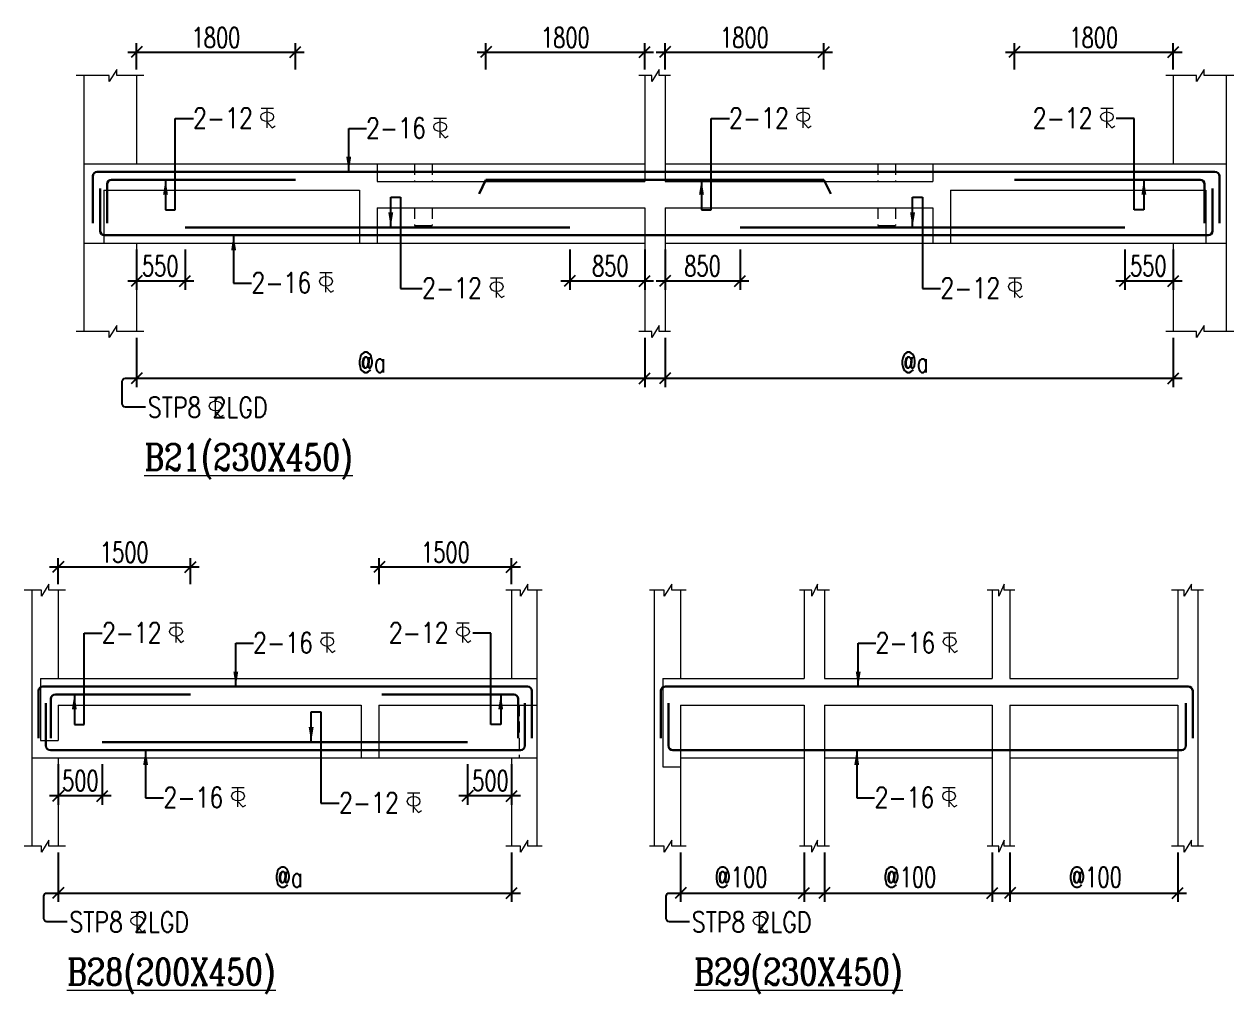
# Model space of a CAD drawing. Header units: millimetres. Extents: x 1255966 to 1543449, y 318653 to 465396.
# Drawn here: x 1509975 to 1523686, y 352025 to 363011 of the extents above; entities that cross this region are included whole.
import ezdxf

# ---------------------------------------------------------------- set-up
doc = ezdxf.new("R2010")
doc.units = ezdxf.units.MM
doc.header["$LTSCALE"] = 500
doc.header["$MEASUREMENT"] = 0
doc.header["$PDMODE"] = 34
doc.linetypes.add('HIDDEN', pattern=[0.375, 0.25, -0.125])
doc.layers.get('Defpoints').update_dxf_attribs({"lineweight": 0})
for name, color, linetype, lineweight in [('BEAM ELE', 2, 'Continuous', 15), ('DIM', 1, 'Continuous', 20), ('TAXT', 3, 'Continuous', 15), ('TEXT', 7, 'Continuous', 13), ('TEXT2', 3, 'Continuous', 15), ('TOWER AREA BEAM..', 3, 'Continuous', 20)]:
    doc.layers.add(name, color=color, linetype=linetype, lineweight=lineweight)
for name, color, linetype in [('D', 10, 'Continuous'), ('ST DIM.', 1, 'Continuous'), ('STEEL', 1, 'Continuous')]:
    doc.layers.add(name, color=color, linetype=linetype)
doc.styles.add('2MM', font='romans.shx', dxfattribs={"width": 0.7})
doc.styles.add('BHTESHT$0$HSCC2', font='romanc.shx')
doc.styles.add('haider', font='romans.shx')
doc.dimstyles.new('SHUIB MOD.', dxfattribs={"dimtxt": 230, "dimasz": 130, "dimexe": 100, "dimexo": 70, "dimgap": 50, "dimtad": 2, "dimdec": 0, "dimzin": 4, "dimdsep": 46, "dimtxsty": '2MM', "dimblk": 'OBLIQUE', "dimcen": 0.09, "dimdle": 100, "dimclrd": 1, "dimclre": 1, "dimclrt": 3, "dimadec": 0, "dimazin": 0, "dimtfac": 1, "dimtdec": 0, "dimtix": 1, "dimtmove": 2, "dimatfit": 3, "dimfxl": 100, "dimtolj": 1, "dimlwd": -1, "dimarcsym": 0})

# ---------------------------------------------------------------- blocks, each defined once
blk = doc.blocks.new('_Oblique')
at = {"color": 0, "linetype": 'ByBlock', "lineweight": -2}
blk.add_line((-0.5, -0.5), (0.5, 0.5), dxfattribs=at)
blk = doc.blocks.new('A$C76682FD6')
at = {"layer": 'TEXT', "color": 3, "ltscale": 0.2}
for p, q in [((143, 219, -1), (2, 219, -1)), ((72, 0, -1), (72, 219, -1)), ((72, 63, -1), (128, 0, -1)), ((128, 0, -1), (162, 21))]:
    blk.add_line(p, q, dxfattribs=at)
blk.add_ellipse((72, 124, -1), major_axis=(72.3, 0), ratio=0.753223, dxfattribs=at)
blk = doc.blocks.new('*D145')
at = {"layer": 'Defpoints', "color": 0, "ltscale": 100, "transparency": 16777216}
for p in [(1510360, 353696, 6), (1515500, 353696, 6), (1515500, 353166)]:
    blk.add_point(p, dxfattribs=at)
at = {"layer": 'ST DIM.', "color": 1, "lineweight": -2, "ltscale": 100, "transparency": 16777216}
for p, q in [((1510360, 353626), (1510360, 353066)), ((1515500, 353626), (1515500, 353066))]:
    blk.add_line(p, q, dxfattribs=at)
at = {"layer": 'ST DIM.', "color": 1, "ltscale": 100, "transparency": 16777216}
blk.add_line((1510260, 353166), (1515600, 353166), dxfattribs=at)
at = {"layer": 'ST DIM.', "color": 1, "ltscale": 100, "transparency": 16777216, "xscale": 125, "yscale": 125, "zscale": 125, "rotation": 180}
blk.add_blockref('_Oblique', (1510360, 353166), dxfattribs=at)
at = {"layer": 'ST DIM.', "color": 1, "ltscale": 100, "transparency": 16777216, "xscale": 125, "yscale": 125, "zscale": 125}
blk.add_blockref('_Oblique', (1515500, 353166), dxfattribs=at)
at = {"layer": 'ST DIM.', "color": 3, "ltscale": 100, "transparency": 16777216, "insert": (1512972, 353346), "char_height": 230, "attachment_point": 5, "style": '2MM'}
blk.add_mtext('\\A1;@a', dxfattribs=at)
blk = doc.blocks.new('*D185')
at = {"layer": 'Defpoints', "color": 0, "ltscale": 100, "transparency": 16777216}
for p in [(1510360, 354696), (1510860, 354696), (1510360, 354267)]:
    blk.add_point(p, dxfattribs=at)
at = {"layer": 'ST DIM.', "color": 1, "lineweight": -2, "ltscale": 100, "transparency": 16777216}
for p, q in [((1510360, 354626), (1510360, 354167)), ((1510860, 354626), (1510860, 354167))]:
    blk.add_line(p, q, dxfattribs=at)
at = {"layer": 'ST DIM.', "color": 1, "ltscale": 100, "transparency": 16777216}
blk.add_line((1510960, 354267), (1510260, 354267), dxfattribs=at)
at = {"layer": 'ST DIM.', "color": 1, "ltscale": 100, "transparency": 16777216, "xscale": 125, "yscale": 125, "zscale": 125, "rotation": 180}
blk.add_blockref('_Oblique', (1510360, 354267), dxfattribs=at)
at = {"layer": 'ST DIM.', "color": 1, "ltscale": 100, "transparency": 16777216, "xscale": 125, "yscale": 125, "zscale": 125}
blk.add_blockref('_Oblique', (1510860, 354267), dxfattribs=at)
at = {"layer": 'ST DIM.', "color": 3, "ltscale": 100, "transparency": 16777216, "insert": (1510612, 354439), "char_height": 230, "attachment_point": 5, "style": '2MM'}
blk.add_mtext('\\A1;500', dxfattribs=at)
blk = doc.blocks.new('*D186')
at = {"layer": 'Defpoints', "color": 0, "ltscale": 100, "transparency": 16777216}
for p in [(1515000, 354696), (1515500, 354696), (1515000, 354267)]:
    blk.add_point(p, dxfattribs=at)
at = {"layer": 'ST DIM.', "color": 1, "lineweight": -2, "ltscale": 100, "transparency": 16777216}
for p, q in [((1515000, 354626), (1515000, 354167)), ((1515500, 354626), (1515500, 354167))]:
    blk.add_line(p, q, dxfattribs=at)
at = {"layer": 'ST DIM.', "color": 1, "ltscale": 100, "transparency": 16777216}
blk.add_line((1515600, 354267), (1514900, 354267), dxfattribs=at)
at = {"layer": 'ST DIM.', "color": 1, "ltscale": 100, "transparency": 16777216, "xscale": 125, "yscale": 125, "zscale": 125, "rotation": 180}
blk.add_blockref('_Oblique', (1515000, 354267), dxfattribs=at)
at = {"layer": 'ST DIM.', "color": 1, "ltscale": 100, "transparency": 16777216, "xscale": 125, "yscale": 125, "zscale": 125}
blk.add_blockref('_Oblique', (1515500, 354267), dxfattribs=at)
at = {"layer": 'ST DIM.', "color": 3, "ltscale": 100, "transparency": 16777216, "insert": (1515260, 354439), "char_height": 230, "attachment_point": 5, "style": '2MM'}
blk.add_mtext('\\A1;500', dxfattribs=at)
blk = doc.blocks.new('*D205')
at = {"layer": 'Defpoints', "color": 0, "ltscale": 100, "transparency": 16777216}
for p in [(1511860, 356862), (1510360, 356596), (1511860, 356596)]:
    blk.add_point(p, dxfattribs=at)
at = {"layer": 'ST DIM.', "color": 1, "lineweight": -2, "ltscale": 100, "transparency": 16777216}
for p, q in [((1510360, 356666), (1510360, 356962)), ((1511860, 356666), (1511860, 356962))]:
    blk.add_line(p, q, dxfattribs=at)
at = {"layer": 'ST DIM.', "color": 1, "ltscale": 100, "transparency": 16777216}
blk.add_line((1510260, 356862), (1511960, 356862), dxfattribs=at)
at = {"layer": 'ST DIM.', "color": 1, "ltscale": 100, "transparency": 16777216, "xscale": 125, "yscale": 125, "zscale": 125, "rotation": 180}
blk.add_blockref('_Oblique', (1510360, 356862), dxfattribs=at)
at = {"layer": 'ST DIM.', "color": 1, "ltscale": 100, "transparency": 16777216, "xscale": 125, "yscale": 125, "zscale": 125}
blk.add_blockref('_Oblique', (1511860, 356862), dxfattribs=at)
at = {"layer": 'ST DIM.', "color": 3, "ltscale": 100, "transparency": 16777216, "insert": (1511110, 357027), "char_height": 230, "attachment_point": 5, "style": '2MM'}
blk.add_mtext('\\A1;1500', dxfattribs=at)
blk = doc.blocks.new('*D206')
at = {"layer": 'Defpoints', "color": 0, "ltscale": 100, "transparency": 16777216}
for p in [(1515500, 356862), (1514000, 356596), (1515500, 356596)]:
    blk.add_point(p, dxfattribs=at)
at = {"layer": 'ST DIM.', "color": 1, "lineweight": -2, "ltscale": 100, "transparency": 16777216}
for p, q in [((1514000, 356666), (1514000, 356962)), ((1515500, 356666), (1515500, 356962))]:
    blk.add_line(p, q, dxfattribs=at)
at = {"layer": 'ST DIM.', "color": 1, "ltscale": 100, "transparency": 16777216}
blk.add_line((1513900, 356862), (1515600, 356862), dxfattribs=at)
at = {"layer": 'ST DIM.', "color": 1, "ltscale": 100, "transparency": 16777216, "xscale": 125, "yscale": 125, "zscale": 125, "rotation": 180}
blk.add_blockref('_Oblique', (1514000, 356862), dxfattribs=at)
at = {"layer": 'ST DIM.', "color": 1, "ltscale": 100, "transparency": 16777216, "xscale": 125, "yscale": 125, "zscale": 125}
blk.add_blockref('_Oblique', (1515500, 356862), dxfattribs=at)
at = {"layer": 'ST DIM.', "color": 3, "ltscale": 100, "transparency": 16777216, "insert": (1514750, 357027), "char_height": 230, "attachment_point": 5, "style": '2MM'}
blk.add_mtext('\\A1;1500', dxfattribs=at)
blk = doc.blocks.new('*D223')
at = {"layer": 'Defpoints', "color": 0, "ltscale": 100, "transparency": 16777216}
for p in [(1511249, 359529, 6), (1517009, 359529, 6), (1517009, 358999)]:
    blk.add_point(p, dxfattribs=at)
at = {"layer": 'ST DIM.', "color": 1, "lineweight": -2, "ltscale": 100, "transparency": 16777216}
for p, q in [((1511249, 359459), (1511249, 358899)), ((1517009, 359459), (1517009, 358899))]:
    blk.add_line(p, q, dxfattribs=at)
at = {"layer": 'ST DIM.', "color": 1, "ltscale": 100, "transparency": 16777216}
blk.add_line((1511149, 358999), (1517109, 358999), dxfattribs=at)
at = {"layer": 'ST DIM.', "color": 1, "ltscale": 100, "transparency": 16777216, "xscale": 125, "yscale": 125, "zscale": 125, "rotation": 180}
blk.add_blockref('_Oblique', (1511249, 358999), dxfattribs=at)
at = {"layer": 'ST DIM.', "color": 1, "ltscale": 100, "transparency": 16777216, "xscale": 125, "yscale": 125, "zscale": 125}
blk.add_blockref('_Oblique', (1517009, 358999), dxfattribs=at)
at = {"layer": 'ST DIM.', "color": 3, "ltscale": 100, "transparency": 16777216, "insert": (1513913, 359179), "char_height": 230, "attachment_point": 5, "style": '2MM'}
blk.add_mtext('\\A1;@a', dxfattribs=at)
blk = doc.blocks.new('*D224')
at = {"layer": 'Defpoints', "color": 0, "ltscale": 100, "transparency": 16777216}
for p in [(1517239, 359529, 6), (1522999, 359529, 6), (1522999, 358999)]:
    blk.add_point(p, dxfattribs=at)
at = {"layer": 'ST DIM.', "color": 1, "lineweight": -2, "ltscale": 100, "transparency": 16777216}
for p, q in [((1517239, 359459), (1517239, 358899)), ((1522999, 359459), (1522999, 358899))]:
    blk.add_line(p, q, dxfattribs=at)
at = {"layer": 'ST DIM.', "color": 1, "ltscale": 100, "transparency": 16777216}
blk.add_line((1517139, 358999), (1523099, 358999), dxfattribs=at)
at = {"layer": 'ST DIM.', "color": 1, "ltscale": 100, "transparency": 16777216, "xscale": 125, "yscale": 125, "zscale": 125, "rotation": 180}
blk.add_blockref('_Oblique', (1517239, 358999), dxfattribs=at)
at = {"layer": 'ST DIM.', "color": 1, "ltscale": 100, "transparency": 16777216, "xscale": 125, "yscale": 125, "zscale": 125}
blk.add_blockref('_Oblique', (1522999, 358999), dxfattribs=at)
at = {"layer": 'ST DIM.', "color": 3, "ltscale": 100, "transparency": 16777216, "insert": (1520065, 359179), "char_height": 230, "attachment_point": 5, "style": '2MM'}
blk.add_mtext('\\A1;@a', dxfattribs=at)
blk = doc.blocks.new('*D225')
at = {"layer": 'Defpoints', "color": 0, "ltscale": 100, "transparency": 16777216}
for p in [(1519039, 362695), (1517239, 362429), (1519039, 362429)]:
    blk.add_point(p, dxfattribs=at)
at = {"layer": 'ST DIM.', "color": 1, "lineweight": -2, "ltscale": 100, "transparency": 16777216}
for p, q in [((1517239, 362499), (1517239, 362795)), ((1519039, 362499), (1519039, 362795))]:
    blk.add_line(p, q, dxfattribs=at)
at = {"layer": 'ST DIM.', "color": 1, "ltscale": 100, "transparency": 16777216}
blk.add_line((1517139, 362695), (1519139, 362695), dxfattribs=at)
at = {"layer": 'ST DIM.', "color": 1, "ltscale": 100, "transparency": 16777216, "xscale": 125, "yscale": 125, "zscale": 125, "rotation": 180}
blk.add_blockref('_Oblique', (1517239, 362695), dxfattribs=at)
at = {"layer": 'ST DIM.', "color": 1, "ltscale": 100, "transparency": 16777216, "xscale": 125, "yscale": 125, "zscale": 125}
blk.add_blockref('_Oblique', (1519039, 362695), dxfattribs=at)
at = {"layer": 'ST DIM.', "color": 3, "ltscale": 100, "transparency": 16777216, "insert": (1518139, 362860), "char_height": 230, "attachment_point": 5, "style": '2MM'}
blk.add_mtext('\\A1;1800', dxfattribs=at)
blk = doc.blocks.new('*D226')
at = {"layer": 'Defpoints', "color": 0, "ltscale": 100, "transparency": 16777216}
for p in [(1517009, 362695), (1515209, 362429), (1517009, 362429)]:
    blk.add_point(p, dxfattribs=at)
at = {"layer": 'ST DIM.', "color": 1, "lineweight": -2, "ltscale": 100, "transparency": 16777216}
for p, q in [((1515209, 362499), (1515209, 362795)), ((1517009, 362499), (1517009, 362795))]:
    blk.add_line(p, q, dxfattribs=at)
at = {"layer": 'ST DIM.', "color": 1, "ltscale": 100, "transparency": 16777216}
blk.add_line((1515109, 362695), (1517109, 362695), dxfattribs=at)
at = {"layer": 'ST DIM.', "color": 1, "ltscale": 100, "transparency": 16777216, "xscale": 125, "yscale": 125, "zscale": 125, "rotation": 180}
blk.add_blockref('_Oblique', (1515209, 362695), dxfattribs=at)
at = {"layer": 'ST DIM.', "color": 1, "ltscale": 100, "transparency": 16777216, "xscale": 125, "yscale": 125, "zscale": 125}
blk.add_blockref('_Oblique', (1517009, 362695), dxfattribs=at)
at = {"layer": 'ST DIM.', "color": 3, "ltscale": 100, "transparency": 16777216, "insert": (1516109, 362860), "char_height": 230, "attachment_point": 5, "style": '2MM'}
blk.add_mtext('\\A1;1800', dxfattribs=at)
blk = doc.blocks.new('*D227')
at = {"layer": 'Defpoints', "color": 0, "ltscale": 100, "transparency": 16777216}
for p in [(1513049, 362695), (1511249, 362429), (1513049, 362429)]:
    blk.add_point(p, dxfattribs=at)
at = {"layer": 'ST DIM.', "color": 1, "lineweight": -2, "ltscale": 100, "transparency": 16777216}
for p, q in [((1511249, 362499), (1511249, 362795)), ((1513049, 362499), (1513049, 362795))]:
    blk.add_line(p, q, dxfattribs=at)
at = {"layer": 'ST DIM.', "color": 1, "ltscale": 100, "transparency": 16777216}
blk.add_line((1511149, 362695), (1513149, 362695), dxfattribs=at)
at = {"layer": 'ST DIM.', "color": 1, "ltscale": 100, "transparency": 16777216, "xscale": 125, "yscale": 125, "zscale": 125, "rotation": 180}
blk.add_blockref('_Oblique', (1511249, 362695), dxfattribs=at)
at = {"layer": 'ST DIM.', "color": 1, "ltscale": 100, "transparency": 16777216, "xscale": 125, "yscale": 125, "zscale": 125}
blk.add_blockref('_Oblique', (1513049, 362695), dxfattribs=at)
at = {"layer": 'ST DIM.', "color": 3, "ltscale": 100, "transparency": 16777216, "insert": (1512149, 362860), "char_height": 230, "attachment_point": 5, "style": '2MM'}
blk.add_mtext('\\A1;1800', dxfattribs=at)
blk = doc.blocks.new('*D228')
at = {"layer": 'Defpoints', "color": 0, "ltscale": 100, "transparency": 16777216}
for p in [(1522999, 362695), (1521199, 362429), (1522999, 362429)]:
    blk.add_point(p, dxfattribs=at)
at = {"layer": 'ST DIM.', "color": 1, "lineweight": -2, "ltscale": 100, "transparency": 16777216}
for p, q in [((1521199, 362499), (1521199, 362795)), ((1522999, 362499), (1522999, 362795))]:
    blk.add_line(p, q, dxfattribs=at)
at = {"layer": 'ST DIM.', "color": 1, "ltscale": 100, "transparency": 16777216}
blk.add_line((1521099, 362695), (1523099, 362695), dxfattribs=at)
at = {"layer": 'ST DIM.', "color": 1, "ltscale": 100, "transparency": 16777216, "xscale": 125, "yscale": 125, "zscale": 125, "rotation": 180}
blk.add_blockref('_Oblique', (1521199, 362695), dxfattribs=at)
at = {"layer": 'ST DIM.', "color": 1, "ltscale": 100, "transparency": 16777216, "xscale": 125, "yscale": 125, "zscale": 125}
blk.add_blockref('_Oblique', (1522999, 362695), dxfattribs=at)
at = {"layer": 'ST DIM.', "color": 3, "ltscale": 100, "transparency": 16777216, "insert": (1522099, 362860), "char_height": 230, "attachment_point": 5, "style": '2MM'}
blk.add_mtext('\\A1;1800', dxfattribs=at)
blk = doc.blocks.new('*D229')
at = {"layer": 'Defpoints', "color": 0, "ltscale": 100, "transparency": 16777216}
for p in [(1511249, 360529), (1511799, 360529), (1511249, 360100)]:
    blk.add_point(p, dxfattribs=at)
at = {"layer": 'ST DIM.', "color": 1, "lineweight": -2, "ltscale": 100, "transparency": 16777216}
for p, q in [((1511249, 360459), (1511249, 360000)), ((1511799, 360459), (1511799, 360000))]:
    blk.add_line(p, q, dxfattribs=at)
at = {"layer": 'ST DIM.', "color": 1, "ltscale": 100, "transparency": 16777216}
blk.add_line((1511899, 360100), (1511149, 360100), dxfattribs=at)
at = {"layer": 'ST DIM.', "color": 1, "ltscale": 100, "transparency": 16777216, "xscale": 125, "yscale": 125, "zscale": 125, "rotation": 180}
blk.add_blockref('_Oblique', (1511249, 360100), dxfattribs=at)
at = {"layer": 'ST DIM.', "color": 1, "ltscale": 100, "transparency": 16777216, "xscale": 125, "yscale": 125, "zscale": 125}
blk.add_blockref('_Oblique', (1511799, 360100), dxfattribs=at)
at = {"layer": 'ST DIM.', "color": 3, "ltscale": 100, "transparency": 16777216, "insert": (1511517, 360272), "char_height": 230, "attachment_point": 5, "style": '2MM'}
blk.add_mtext('\\A1;550', dxfattribs=at)
blk = doc.blocks.new('*D230')
at = {"layer": 'Defpoints', "color": 0, "ltscale": 100, "transparency": 16777216}
for p in [(1517239, 360529), (1518089, 360529), (1517239, 360100)]:
    blk.add_point(p, dxfattribs=at)
at = {"layer": 'ST DIM.', "color": 1, "lineweight": -2, "ltscale": 100, "transparency": 16777216}
for p, q in [((1517239, 360459), (1517239, 360000)), ((1518089, 360459), (1518089, 360000))]:
    blk.add_line(p, q, dxfattribs=at)
at = {"layer": 'ST DIM.', "color": 1, "ltscale": 100, "transparency": 16777216}
blk.add_line((1518189, 360100), (1517139, 360100), dxfattribs=at)
at = {"layer": 'ST DIM.', "color": 1, "ltscale": 100, "transparency": 16777216, "xscale": 125, "yscale": 125, "zscale": 125, "rotation": 180}
blk.add_blockref('_Oblique', (1517239, 360100), dxfattribs=at)
at = {"layer": 'ST DIM.', "color": 1, "ltscale": 100, "transparency": 16777216, "xscale": 125, "yscale": 125, "zscale": 125}
blk.add_blockref('_Oblique', (1518089, 360100), dxfattribs=at)
at = {"layer": 'ST DIM.', "color": 3, "ltscale": 100, "transparency": 16777216, "insert": (1517664, 360272), "char_height": 230, "attachment_point": 5, "style": '2MM'}
blk.add_mtext('\\A1;850', dxfattribs=at)
blk = doc.blocks.new('*D231')
at = {"layer": 'Defpoints', "color": 0, "ltscale": 100, "transparency": 16777216}
for p in [(1516159, 360529), (1517009, 360529), (1516159, 360100)]:
    blk.add_point(p, dxfattribs=at)
at = {"layer": 'ST DIM.', "color": 1, "lineweight": -2, "ltscale": 100, "transparency": 16777216}
for p, q in [((1516159, 360459), (1516159, 360000)), ((1517009, 360459), (1517009, 360000))]:
    blk.add_line(p, q, dxfattribs=at)
at = {"layer": 'ST DIM.', "color": 1, "ltscale": 100, "transparency": 16777216}
blk.add_line((1517109, 360100), (1516059, 360100), dxfattribs=at)
at = {"layer": 'ST DIM.', "color": 1, "ltscale": 100, "transparency": 16777216, "xscale": 125, "yscale": 125, "zscale": 125, "rotation": 180}
blk.add_blockref('_Oblique', (1516159, 360100), dxfattribs=at)
at = {"layer": 'ST DIM.', "color": 1, "ltscale": 100, "transparency": 16777216, "xscale": 125, "yscale": 125, "zscale": 125}
blk.add_blockref('_Oblique', (1517009, 360100), dxfattribs=at)
at = {"layer": 'ST DIM.', "color": 3, "ltscale": 100, "transparency": 16777216, "insert": (1516619, 360272), "char_height": 230, "attachment_point": 5, "style": '2MM'}
blk.add_mtext('\\A1;850', dxfattribs=at)
blk = doc.blocks.new('*D232')
at = {"layer": 'Defpoints', "color": 0, "ltscale": 100, "transparency": 16777216}
for p in [(1522449, 360529), (1522999, 360529), (1522449, 360100)]:
    blk.add_point(p, dxfattribs=at)
at = {"layer": 'ST DIM.', "color": 1, "lineweight": -2, "ltscale": 100, "transparency": 16777216}
for p, q in [((1522449, 360459), (1522449, 360000)), ((1522999, 360459), (1522999, 360000))]:
    blk.add_line(p, q, dxfattribs=at)
at = {"layer": 'ST DIM.', "color": 1, "ltscale": 100, "transparency": 16777216}
blk.add_line((1523099, 360100), (1522349, 360100), dxfattribs=at)
at = {"layer": 'ST DIM.', "color": 1, "ltscale": 100, "transparency": 16777216, "xscale": 125, "yscale": 125, "zscale": 125, "rotation": 180}
blk.add_blockref('_Oblique', (1522449, 360100), dxfattribs=at)
at = {"layer": 'ST DIM.', "color": 1, "ltscale": 100, "transparency": 16777216, "xscale": 125, "yscale": 125, "zscale": 125}
blk.add_blockref('_Oblique', (1522999, 360100), dxfattribs=at)
at = {"layer": 'ST DIM.', "color": 3, "ltscale": 100, "transparency": 16777216, "insert": (1522717, 360272), "char_height": 230, "attachment_point": 5, "style": '2MM'}
blk.add_mtext('\\A1;550', dxfattribs=at)
blk = doc.blocks.new('*D241')
at = {"layer": 'Defpoints', "color": 0, "ltscale": 100, "transparency": 16777216}
for p in [(1517415, 353696, 6), (1518815, 353696, 6), (1518815, 353166)]:
    blk.add_point(p, dxfattribs=at)
at = {"layer": 'ST DIM.', "color": 1, "lineweight": -2, "ltscale": 100, "transparency": 16777216}
for p, q in [((1517415, 353626), (1517415, 353066)), ((1518815, 353626), (1518815, 353066))]:
    blk.add_line(p, q, dxfattribs=at)
at = {"layer": 'ST DIM.', "color": 1, "ltscale": 100, "transparency": 16777216}
blk.add_line((1517315, 353166), (1518915, 353166), dxfattribs=at)
at = {"layer": 'ST DIM.', "color": 1, "ltscale": 100, "transparency": 16777216, "xscale": 125, "yscale": 125, "zscale": 125, "rotation": 180}
blk.add_blockref('_Oblique', (1517415, 353166), dxfattribs=at)
at = {"layer": 'ST DIM.', "color": 1, "ltscale": 100, "transparency": 16777216, "xscale": 125, "yscale": 125, "zscale": 125}
blk.add_blockref('_Oblique', (1518815, 353166), dxfattribs=at)
at = {"layer": 'ST DIM.', "color": 3, "ltscale": 100, "transparency": 16777216, "insert": (1518100, 353346), "char_height": 230, "attachment_point": 5, "style": '2MM'}
blk.add_mtext('\\A1;@100', dxfattribs=at)
blk = doc.blocks.new('*D242')
at = {"layer": 'Defpoints', "color": 0, "ltscale": 100, "transparency": 16777216}
for p in [(1519045, 353696, 6), (1520948, 353696, 6), (1520948, 353166)]:
    blk.add_point(p, dxfattribs=at)
at = {"layer": 'ST DIM.', "color": 1, "lineweight": -2, "ltscale": 100, "transparency": 16777216}
for p, q in [((1519045, 353626), (1519045, 353066)), ((1520948, 353626), (1520948, 353066))]:
    blk.add_line(p, q, dxfattribs=at)
at = {"layer": 'ST DIM.', "color": 1, "ltscale": 100, "transparency": 16777216}
blk.add_line((1518945, 353166), (1521048, 353166), dxfattribs=at)
at = {"layer": 'ST DIM.', "color": 1, "ltscale": 100, "transparency": 16777216, "xscale": 125, "yscale": 125, "zscale": 125, "rotation": 180}
blk.add_blockref('_Oblique', (1519045, 353166), dxfattribs=at)
at = {"layer": 'ST DIM.', "color": 1, "ltscale": 100, "transparency": 16777216, "xscale": 125, "yscale": 125, "zscale": 125}
blk.add_blockref('_Oblique', (1520948, 353166), dxfattribs=at)
at = {"layer": 'ST DIM.', "color": 3, "ltscale": 100, "transparency": 16777216, "insert": (1520013, 353346), "char_height": 230, "attachment_point": 5, "style": '2MM'}
blk.add_mtext('\\A1;@100', dxfattribs=at)
blk = doc.blocks.new('*D243')
at = {"layer": 'Defpoints', "color": 0, "ltscale": 100, "transparency": 16777216}
for p in [(1521148, 353696, 6), (1523050, 353696, 6), (1523050, 353166)]:
    blk.add_point(p, dxfattribs=at)
at = {"layer": 'ST DIM.', "color": 1, "lineweight": -2, "ltscale": 100, "transparency": 16777216}
for p, q in [((1521148, 353626), (1521148, 353066)), ((1523050, 353626), (1523050, 353066))]:
    blk.add_line(p, q, dxfattribs=at)
at = {"layer": 'ST DIM.', "color": 1, "ltscale": 100, "transparency": 16777216}
blk.add_line((1521048, 353166), (1523150, 353166), dxfattribs=at)
at = {"layer": 'ST DIM.', "color": 1, "ltscale": 100, "transparency": 16777216, "xscale": 125, "yscale": 125, "zscale": 125, "rotation": 180}
blk.add_blockref('_Oblique', (1521148, 353166), dxfattribs=at)
at = {"layer": 'ST DIM.', "color": 1, "ltscale": 100, "transparency": 16777216, "xscale": 125, "yscale": 125, "zscale": 125}
blk.add_blockref('_Oblique', (1523050, 353166), dxfattribs=at)
at = {"layer": 'ST DIM.', "color": 3, "ltscale": 100, "transparency": 16777216, "insert": (1522116, 353346), "char_height": 230, "attachment_point": 5, "style": '2MM'}
blk.add_mtext('\\A1;@100', dxfattribs=at)

msp = doc.modelspace()

# ---------------------------------------------------------------- linework, layer by layer
at = {"layer": 'BEAM ELE', "color": 3}
for points in [[(1511332.5, 362429), (1511023.3, 362429), (1511023.3, 362497.7), (1510938.7, 362361), (1510938.7, 362429), (1510564.3, 362429)], [(1517302.1, 362429), (1517172.2, 362429), (1517172.2, 362497.7), (1517087.7, 362361), (1517087.7, 362429), (1516943.4, 362429)], [(1523686, 362429), (1523349.1, 362429), (1523349.1, 362497.7), (1523264.5, 362361), (1523264.5, 362429), (1522914.3, 362429)], [(1511332.5, 359529), (1511023.3, 359529), (1511023.3, 359597.7), (1510938.7, 359461), (1510938.7, 359529), (1510564.3, 359529)], [(1517302.1, 359529), (1517172.2, 359529), (1517172.2, 359597.7), (1517087.7, 359461), (1517087.7, 359529), (1516943.4, 359529)], [(1523686, 359529), (1523349.1, 359529), (1523349.1, 359597.7), (1523264.5, 359461), (1523264.5, 359529), (1522914.3, 359529)], [(1510443.2, 356596.5), (1510254.3, 356596.5), (1510254.3, 356665.1), (1510169.8, 356528.5), (1510169.8, 356596.5), (1509975, 356596.5)], [(1515847.9, 356596.5), (1515684.8, 356596.5), (1515684.8, 356665.1), (1515600.2, 356528.5), (1515600.2, 356596.5), (1515434.1, 356596.5)], [(1517477.7, 356596.5), (1517314.6, 356596.5), (1517314.6, 356665.1), (1517230.1, 356528.5), (1517230.1, 356596.5), (1517063.9, 356596.5)], [(1519101.8, 356596.5), (1518967.7, 356596.5), (1518967.7, 356665.1), (1518904.7, 356528.5), (1518904.7, 356596.5), (1518764.6, 356596.5)], [(1521204.3, 356596.5), (1521083.7, 356596.5), (1521083.7, 356665.1), (1521020.7, 356528.5), (1521020.7, 356596.5), (1520892.1, 356596.5)], [(1523342.7, 356596.5), (1523207.7, 356596.5), (1523207.7, 356665.1), (1523123.2, 356528.5), (1523123.2, 356596.5), (1522981.5, 356596.5)], [(1510443.2, 353696.5), (1510254.3, 353696.5), (1510254.3, 353765.1), (1510169.8, 353628.5), (1510169.8, 353696.5), (1509975, 353696.5)], [(1515847.9, 353696.5), (1515684.8, 353696.5), (1515684.8, 353765.1), (1515600.2, 353628.5), (1515600.2, 353696.5), (1515434.1, 353696.5)], [(1517477.7, 353696.5), (1517314.6, 353696.5), (1517314.6, 353765.1), (1517230.1, 353628.5), (1517230.1, 353696.5), (1517063.9, 353696.5)], [(1519101.8, 353696.5), (1518967.7, 353696.5), (1518967.7, 353765.1), (1518904.7, 353628.5), (1518904.7, 353696.5), (1518764.6, 353696.5)], [(1521204.3, 353696.5), (1521083.7, 353696.5), (1521083.7, 353765.1), (1521020.7, 353628.5), (1521020.7, 353696.5), (1520892.1, 353696.5)], [(1523342.7, 353696.5), (1523207.7, 353696.5), (1523207.7, 353765.1), (1523123.2, 353628.5), (1523123.2, 353696.5), (1522981.5, 353696.5)]]:
    msp.add_lwpolyline(points, dxfattribs=at)
at = {"layer": 'ST DIM.', "elevation": -2.7}
for points in [[(1511350.7, 358673.4), (1511122.4, 358673.4, -0.4142136), (1511086.6, 358709.2), (1511086.6, 358962.7, -0.4142136), (1511122.4, 358998.5), (1520466.6, 358998.5)], [(1510461.4, 352840.8), (1510233, 352840.8, -0.4142136), (1510197.3, 352876.6), (1510197.3, 353130.2, -0.4142136), (1510233, 353165.9), (1510360.1, 353165.9)], [(1517516.3, 352840.8), (1517287.9, 352840.8, -0.4142136), (1517252.2, 352876.6), (1517252.2, 353130.2, -0.4142136), (1517287.9, 353165.9), (1521435.1, 353165.9)]]:
    msp.add_lwpolyline(points, format="xyb", dxfattribs=at)
at = {"layer": 'STEEL', "color": 4, "lineweight": 30, "ltscale": 10}
for p, q in [((1510752, 360755.3, -186.5), (1510752, 361289, -186.5)), ((1510802, 361339, -140.7), (1523472.8, 361339, -2346141.3)), ((1523522.7, 360755.3, -186.5), (1523522.7, 361289, -186.5)), ((1510835.6, 360669, -599978), (1510835.6, 361150.1, -599978)), ((1510916.1, 360755.3, -186.5), (1510916.1, 361199, -186.5)), ((1510966.1, 361249, -2143560), (1513049.5, 361249, -2493888.8)), ((1515209.5, 361249, -2131075.5), (1515130.7, 361088.6, 224569.7)), ((1515209.5, 361249, -2131075.5), (1519039.5, 361249, -2792307)), ((1519039.5, 361249, -2792307), (1519118.2, 361088.6, -436661.9)), ((1521199.5, 361249, -2449678.7), (1523304.8, 361249, -2780102.6)), ((1523354.8, 360755.3, -186.5), (1523354.8, 361199, -186.5)), ((1523444.6, 360669, -599978), (1523444.6, 361150.1, -599978)), ((1510885.6, 360619, -599942.4), (1523394.6, 360619, -2883032.6)), ((1511799.5, 360709, -2068947.1), (1516159.5, 360709, -2333452.2)), ((1518089.5, 360709, -2068947.1), (1522449.5, 360709, -2358723.4)), ((1510138.1, 354922.8, -186.5), (1510138.1, 355456.5, -186.5)), ((1510188.1, 355506.5, -140.7), (1515678.3, 355506.5, -2346141.3)), ((1510328, 355416.5, -2512599.7), (1511860.1, 355416.5, -2792307)), ((1515524.7, 355416.5, -2512599.7), (1514030.2, 355416.5, -2792307)), ((1515728.1, 354922.8, -186.5), (1515728.1, 355456.5, -186.5)), ((1517193, 354922.8, -186.5), (1517193, 355456.5, -186.5)), ((1517243, 355506.5, -140.7), (1523170, 355506.5, -2346141.3)), ((1523219.8, 354922.8, -186.5), (1523219.8, 355456.5, -186.5)), ((1510221.7, 354836.5, -599978), (1510221.7, 355317.5, -599978)), ((1510278, 354922.8, -186.5), (1510278, 355366.5, -186.5)), ((1515574.7, 354922.8, -186.5), (1515574.7, 355366.5, -186.5)), ((1515650, 354836.5, -599978), (1515650, 355317.5, -599978)), ((1517276.6, 354836.5, -599978), (1517276.6, 355317.5, -599978)), ((1523141.7, 354836.5, -599978), (1523141.7, 355317.5, -599978)), ((1510860.1, 354876.5, -2068947.1), (1515000.2, 354876.5, -2275799.9)), ((1510271.7, 354786.5, -599942.4), (1515600, 354786.5, -2883032.6)), ((1517326.6, 354786.5, -599942.4), (1523091.7, 354786.5, -2883032.6))]:
    msp.add_line(p, q, dxfattribs=at)
for centre, start, end in [((1510802, 361289, -186.5), 90, 180), ((1523472.7, 361289, -186.5), 0, 90), ((1510966.1, 361199, -186.5), 90, 180), ((1523304.8, 361199, -186.5), 0, 90), ((1510885.6, 360669, -599978), 180, 270), ((1523394.6, 360669, -599978), 270, 0), ((1510188.1, 355456.5, -186.5), 90, 180), ((1510328, 355366.5, -186.5), 90, 180), ((1515524.7, 355366.5, -186.5), 0, 90), ((1515678.1, 355456.5, -186.5), 0, 90), ((1517243, 355456.5, -186.5), 90, 180), ((1523169.8, 355456.5, -186.5), 0, 90), ((1510271.7, 354836.5, -599978), 180, 270), ((1515600, 354836.5, -599978), 270, 0), ((1517326.6, 354836.5, -599978), 180, 270), ((1523091.7, 354836.5, -599978), 270, 0)]:
    msp.add_arc(centre, 50, start, end, dxfattribs=at)
at = {"layer": 'TOWER AREA BEAM..'}
for p, q in [((1510649.5, 362429), (1510649.5, 359529)), ((1511249.5, 362429), (1511249.5, 361429)), ((1517009.5, 362429), (1517009.5, 361429)), ((1517239.5, 362429), (1517239.5, 361429)), ((1522999.5, 362429), (1522999.5, 361429)), ((1523599.5, 362429), (1523599.5, 359529)), ((1510649.5, 361429), (1517009.5, 361429)), ((1513974.5, 361429), (1513974.5, 361229)), ((1517009.5, 361429), (1517009.5, 361229)), ((1517239.5, 361429), (1517239.5, 361229)), ((1517239.5, 361429), (1523599.5, 361429)), ((1520274.5, 361429), (1520274.5, 361229)), ((1513974.5, 361229), (1517009.5, 361229)), ((1517239.5, 361229), (1520274.5, 361229)), ((1510879.5, 361129, 8928.4), (1510879.5, 360529, 8928.4)), ((1510879.5, 361129), (1513774.5, 361129)), ((1513774.5, 361129), (1513774.5, 360529)), ((1520474.5, 361129), (1520474.5, 360529)), ((1520474.5, 361129), (1523369.5, 361129)), ((1523369.5, 361129), (1523369.5, 360529)), ((1513974.5, 360929), (1517009.5, 360929)), ((1513974.5, 360929), (1513974.5, 360529)), ((1517009.5, 360929), (1517009.5, 359529)), ((1517239.5, 360929), (1517239.5, 359529)), ((1517239.5, 360929), (1520274.5, 360929)), ((1520274.5, 360929), (1520274.5, 360529)), ((1514399.5, 360729), (1514599.5, 360729)), ((1519649.5, 360729), (1519849.5, 360729)), ((1510649.5, 360529), (1517009.5, 360529)), ((1511249.5, 360529), (1511249.5, 359529)), ((1517239.5, 360529), (1523599.5, 360529)), ((1522999.5, 360529), (1522999.5, 359529)), ((1510060.1, 356596.5), (1510060.1, 353696.5)), ((1510360.1, 356596.5), (1510360.1, 355596.5)), ((1515500.2, 356596.5), (1515500.2, 355596.5)), ((1515785.2, 356596.5), (1515785.2, 355596.5)), ((1517115, 356596.5), (1517115, 353696.5)), ((1517415, 356596.5), (1517415, 355596.5)), ((1518815, 356596.5), (1518815, 355596.5)), ((1519045, 356596.5), (1519045, 355596.5)), ((1520947.5, 356596.5), (1520947.5, 355596.5)), ((1521147.5, 356596.5), (1521147.5, 355596.5)), ((1523050, 356596.5), (1523050, 355596.5)), ((1523280, 356596.5), (1523280, 353696.5)), ((1510160.1, 355596.5), (1510160.1, 354896.5)), ((1510160.1, 355596.5), (1515785.2, 355596.5)), ((1515785.2, 355596.5), (1515785.2, 353696.5)), ((1517215, 355596.5), (1517215, 354596.5)), ((1517215, 355596.5), (1518815, 355596.5)), ((1519045, 355596.5), (1520947.5, 355596.5)), ((1521147.5, 355596.5), (1523050, 355596.5)), ((1510360.1, 355296.5), (1510360.1, 354896.5)), ((1510360.1, 355296.5), (1513794.9, 355296.5)), ((1513794.9, 355296.5), (1513794.9, 354696.5)), ((1513994.9, 355296.5), (1513994.9, 354696.5)), ((1513994.9, 355296.5), (1515785.2, 355296.5)), ((1517415, 355296.5), (1517415, 353696.5)), ((1517415, 355296.5), (1518815, 355296.5)), ((1518815, 355296.5), (1518815, 353696.5)), ((1519045, 355296.5), (1520947.5, 355296.5)), ((1519045, 355296.5), (1519045, 353696.5)), ((1520947.5, 355296.5), (1520947.5, 353696.5)), ((1521147.5, 355296.5), (1521147.5, 353696.5)), ((1521147.5, 355296.5), (1523050, 355296.5)), ((1523050, 355296.5), (1523050, 353696.5)), ((1510160.1, 354896.5), (1510360.1, 354896.5)), ((1510060.1, 354696.5), (1515785.2, 354696.5)), ((1510360.1, 354696.5), (1510360.1, 353696.5)), ((1515500.2, 354696.5), (1515500.2, 353696.5)), ((1517215, 354596.5), (1517415, 354596.5)), ((1517415, 354696.5), (1518815, 354696.5)), ((1519045, 354696.5), (1520947.5, 354696.5)), ((1521147.5, 354696.5), (1523050, 354696.5))]:
    msp.add_line(p, q, dxfattribs=at)
at = {"layer": 'TOWER AREA BEAM..', "linetype": 'HIDDEN'}
for p, q in [((1514399.5, 361429), (1514399.5, 361229)), ((1514599.5, 361429), (1514599.5, 361229)), ((1519649.5, 361429), (1519649.5, 361229)), ((1519849.5, 361429), (1519849.5, 361229)), ((1514399.5, 360929), (1514399.5, 360729)), ((1514599.5, 360929), (1514599.5, 360729)), ((1519649.5, 360929), (1519649.5, 360729)), ((1519849.5, 360929), (1519849.5, 360729)), ((1515585.2, 355296.5), (1515585.2, 354696.5))]:
    msp.add_line(p, q, dxfattribs=at)

# ---------------------------------------------------------------- block references
at = {"layer": 'DIM', "lineweight": 0}
for p in [(1512657.2, 361837.8, 1869101.5), (1518732.6, 361837.8, 1869101.5), (1522175.7, 361837.8, 1869101.5), (1514618.1, 361724.6, -22512), (1513323.6, 359973.7, -599957.5), (1515258.2, 359913.3, 2227283.3), (1521133, 359913.3, 2227283.3), (1512073.2, 358560.7, -2.2), (1511623.9, 356005.2, 1869101.5), (1514876.7, 356005.2, 1869101.5), (1513338.3, 355892, -22512), (1520393.2, 355892, -22512), (1512326, 354141.2, -599957.5), (1514316.3, 354080.7, 2227283.3), (1520386.4, 354141.2, -599957.5), (1511183.9, 352728.1, -2.2), (1518238.8, 352728.1, -2.2)]:
    msp.add_blockref('A$C76682FD6', p, dxfattribs=at)

# ---------------------------------------------------------------- texts
at = {"layer": 'TAXT', "style": 'BHTESHT$0$HSCC2', "width": 0.8}
for s, p in [('%%UB21(230X450)', (1511335.6, 357957.2, 1175946.7)), ('%%UB28(200X450)', (1510459.8, 352124.6, 1175946.7)), ('%%UB29(230X450)', (1517567.3, 352124.6, 1175946.7))]:
    msp.add_text(s, height=300, dxfattribs=at).set_placement(p)
at = {"layer": 'TEXT2', "color": 3, "style": 'haider', "width": 0.8}
for s, p in [('2-12', (1511889.2, 361832.6, 1869100.7)), ('2-12', (1517964.6, 361832.6, 1869100.7)), ('2-12', (1521407.7, 361832.6, 1869100.7)), ('2-16', (1513850.1, 361719.4, -22512.8)), ('2-16', (1512551.2, 359968.5, 1197983.4)), ('2-12', (1514485.8, 359908.1, 4025224.2)), ('2-12', (1520360.6, 359908.1, 4025224.2)), ('STP8 2LGD', (1511376.5, 358555.5, -3)), ('2-12', (1510855.8, 356000, 1869100.7)), ('2-12', (1514108.6, 356000, 1869100.7)), ('2-16', (1512570.3, 355886.8, -22512.8)), ('2-16', (1519625.2, 355886.8, -22512.8)), ('2-16', (1511553.7, 354136, 1197983.4)), ('2-12', (1513543.9, 354075.6, 4025224.2)), ('2-16', (1519614.1, 354136, 1197983.4)), ('STP8 2LGD', (1510487.2, 352722.9, -3)), ('STP8 2LGD', (1517542.1, 352722.9, -3))]:
    msp.add_text(s, height=230, dxfattribs=at).set_placement(p)

# ---------------------------------------------------------------- dimensions: what is measured, and where the dimension line sits
at = {"layer": 'ST DIM.', "ltscale": 100}
for base, p1, p2, picture, middle in [((1513049.5, 362694.9), (1511249.5, 362429), (1513049.5, 362429), '*D227', (1512149.5, 362859.9)), ((1517009.5, 362694.9), (1515209.5, 362429), (1517009.5, 362429), '*D226', (1516109.5, 362859.9)), ((1519039.5, 362694.9), (1517239.5, 362429), (1519039.5, 362429), '*D225', (1518139.5, 362859.9)), ((1522999.5, 362694.9), (1521199.5, 362429), (1522999.5, 362429), '*D228', (1522099.5, 362859.9)), ((1511860.1, 356862.4), (1510360.1, 356596.5), (1511860.1, 356596.5), '*D205', (1511110.1, 357027.4)), ((1515500.2, 356862.4), (1514000.2, 356596.5), (1515500.2, 356596.5), '*D206', (1514750.2, 357027.4))]:
    dim = msp.add_linear_dim(base=base, p1=p1, p2=p2, dimstyle='SHUIB MOD.', override={"dimasz": 125}, dxfattribs=at)
    dim.commit()
    dim.dimension.update_dxf_attribs({"geometry": picture, "text_midpoint": middle})
for base, p1, p2, picture, middle in [((1511249.5, 360099.9), (1511799.5, 360529), (1511249.5, 360529), '*D229', (1511517.4, 360271.9)), ((1516159.5, 360099.9), (1517009.5, 360529), (1516159.5, 360529), '*D231', (1516618.8, 360271.9)), ((1517239.5, 360099.9), (1518089.5, 360529), (1517239.5, 360529), '*D230', (1517663.8, 360271.9)), ((1522449.5, 360099.9), (1522999.5, 360529), (1522449.5, 360529), '*D232', (1522717.4, 360271.9)), ((1510360.1, 354267.4), (1510860.1, 354696.5), (1510360.1, 354696.5), '*D185', (1510611.8, 354439.3)), ((1515000.2, 354267.4), (1515500.2, 354696.5), (1515000.2, 354696.5), '*D186', (1515260.1, 354439.3))]:
    dim = msp.add_linear_dim(base=base, p1=p1, p2=p2, dimstyle='SHUIB MOD.', override={"dimasz": 125}, dxfattribs=at)
    dim.commit()
    dim.dimension.update_dxf_attribs({"geometry": picture, "text_midpoint": middle, "dimtype": 160})
for base, p1, p2, text, picture, middle in [((1517009.5, 358998.5, -6.3), (1511249.5, 359529), (1517009.5, 359529), '@a', '*D223', (1513913.1, 359179, -6.3)), ((1522999.5, 358998.5, -6.3), (1517239.5, 359529), (1522999.5, 359529), '@a', '*D224', (1520064.7, 359179, -6.3)), ((1515500.2, 353165.9, -6.3), (1510360.1, 353696.5), (1515500.2, 353696.5), '@a', '*D145', (1512972.4, 353346.4, -6.3)), ((1518815, 353165.9, -6.3), (1517415, 353696.5), (1518815, 353696.5), '@100', '*D241', (1518100.2, 353346.4, -6.3)), ((1520947.5, 353165.9, -6.3), (1519045, 353696.5), (1520947.5, 353696.5), '@100', '*D242', (1520013.3, 353346.4, -6.3)), ((1523050, 353165.9, -6.3), (1521147.5, 353696.5), (1523050, 353696.5), '@100', '*D243', (1522115.8, 353346.4, -6.3))]:
    dim = msp.add_linear_dim(base=base, p1=p1, p2=p2, text=text, dimstyle='SHUIB MOD.', override={"dimasz": 125}, dxfattribs=at)
    dim.commit()
    dim.dimension.update_dxf_attribs({"geometry": picture, "text_midpoint": middle, "dimtype": 160})

# ---------------------------------------------------------------- leaders
at = {"layer": 'D', "linetype": 'Continuous'}
for points in [[(1511576.8, 361249, -2593024.7), (1511576.8, 360906.7, -2593024.7), (1511688, 360906.7, -2593024.7), (1511688, 361942.2, -2593024.7), (1511892.5, 361942.2, -2593024.7)], [(1517652.2, 361249, -2593024.7), (1517652.2, 360906.7, -2593024.7), (1517763.4, 360906.7, -2593024.7), (1517763.4, 361942.2, -2593024.7), (1517967.9, 361942.2, -2593024.7)], [(1522666.7, 361249, -2593024.7), (1522666.7, 360906.7, -2593024.7), (1522555.5, 360906.7, -2593024.7), (1522555.5, 361942.2, -2593024.7), (1522351.1, 361942.2, -2593024.7)], [(1513653.4, 361339.1, -4484638.2), (1513653.4, 361829, -4484638.2), (1513853.4, 361829, -4484638.2)], [(1514129.7, 360709, -2234842.8), (1514129.7, 361051.4, -2234842.8), (1514240.9, 361051.4, -2234842.8), (1514240.9, 360015.9, -2234842.8), (1514485.5, 360015.9, -2234842.8)], [(1520044.6, 360709, -2234842.8), (1520044.6, 361051.4, -2234842.8), (1520155.8, 361051.4, -2234842.8), (1520155.8, 360015.9, -2234842.8), (1520360.3, 360015.9, -2234842.8)], [(1512348.8, 360619, -5062083.7), (1512348.8, 360076.3, -5062083.7), (1512550.8, 360076.3, -5062083.7)], [(1510543.5, 355416.5, -2593024.7), (1510543.5, 355074.1, -2593024.7), (1510654.7, 355074.1, -2593024.7), (1510654.7, 356109.7, -2593024.7), (1510859.2, 356109.7, -2593024.7)], [(1515376.5, 355416.5, -2593024.7), (1515376.5, 355074.1, -2593024.7), (1515265.3, 355074.1, -2593024.7), (1515265.3, 356109.7, -2593024.7), (1515060.8, 356109.7, -2593024.7)], [(1512373.6, 355506.5, -4484638.2), (1512373.6, 355996.5, -4484638.2), (1512573.6, 355996.5, -4484638.2)], [(1519428.5, 355506.5, -4484638.2), (1519428.5, 355996.5, -4484638.2), (1519628.5, 355996.5, -4484638.2)], [(1513227.9, 354876.5, -2234842.8), (1513227.9, 355218.9, -2234842.8), (1513339.1, 355218.9, -2234842.8), (1513339.1, 354183.3, -2234842.8), (1513543.5, 354183.3, -2234842.8)], [(1511351.3, 354786.5, -5062083.7), (1511351.3, 354243.7, -5062083.7), (1511553.3, 354243.7, -5062083.7)], [(1519411.7, 354786.5, -5062083.7), (1519411.7, 354243.7, -5062083.7), (1519613.7, 354243.7, -5062083.7)]]:
    msp.add_leader(points, dimstyle='SHUIB MOD.', override={"dimasz": 170, "dimtad": 0}, dxfattribs=at)

doc.saveas('drawing.dxf')
